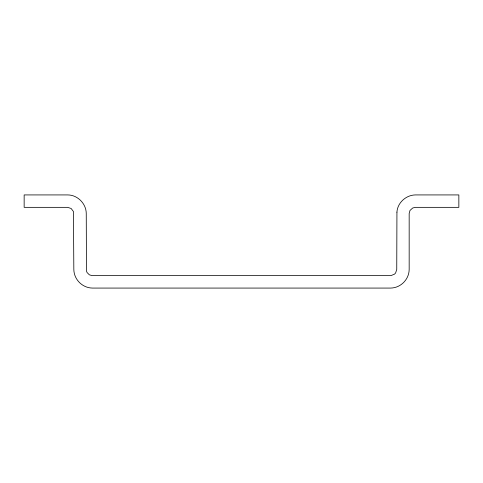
<?xml version="1.0" encoding="UTF-8"?>
<svg xmlns="http://www.w3.org/2000/svg" width="483" height="483" viewBox="0 0 483 483"><rect width="100%" height="100%" fill="white"/><g stroke="black" fill="none" stroke-linecap="round" stroke-linejoin="round"><path stroke-width="0.72" d="M396.935 212.158L396.748 269.448L395.631 272.925L394.557 274.121L391.007 275.594L91.993 275.594L89.355 274.821L87.085 272.551L86.463 271.054L86.252 213.552C86.258 203.675 77.54 194.854 67.62 194.927L24.15 194.927L24.15 207.346L67.62 207.346L71.098 208.463L73.44 211.512L73.833 269.448C73.959 279.512 82.394 287.946 92.458 288.073L390.542 288.073C400.606 287.989 409.083 279.512 409.167 269.448L409.167 213.552L410.001 210.449L412.711 207.998L415.38 207.346L458.85 207.346L458.85 194.927L415.38 194.927C406.034 195.054 397.467 202.782 396.935 212.158"/></g></svg>
